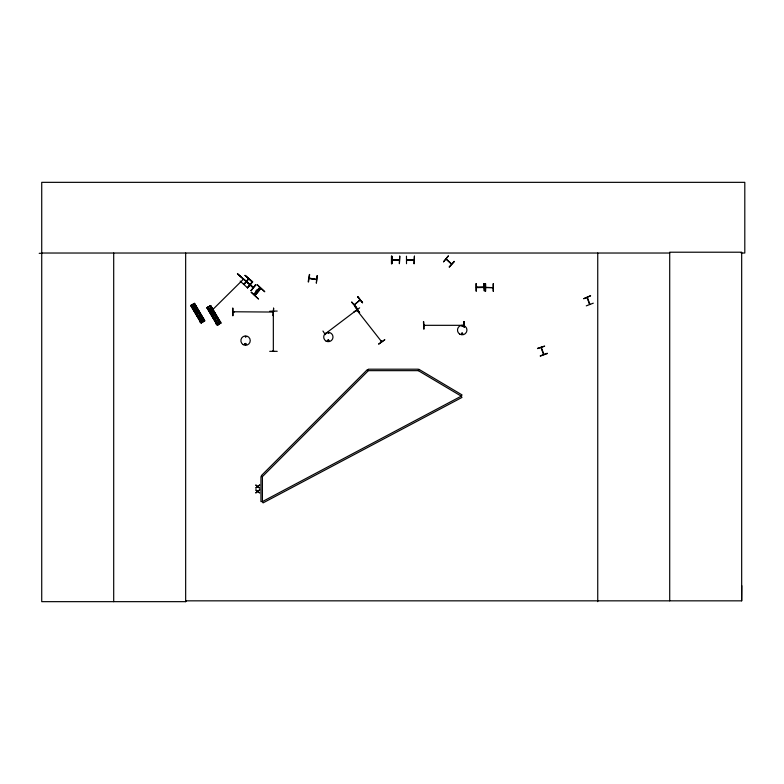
<?xml version="1.0" encoding="UTF-8"?>
<svg xmlns="http://www.w3.org/2000/svg" width="784" height="784" viewBox="0 0 784 784"><rect width="100%" height="100%" fill="white"/><g stroke="black" fill="none" stroke-linecap="round" stroke-linejoin="round"><path stroke-width="1.18" d="M741.135 253.026L744.8 253.026L744.8 182.339L41.728 182.339L41.728 601.661L185.769 601.661L185.671 600.838L741.674 600.838L741.782 585.677M325.193 333.876L325.938 333.729M356.534 310.18L357.2 310.974L356.887 310.16M357.249 310.003L356.671 310.425L357.092 310.954M451.643 263.943L446.174 258.936M587.304 297.391L587.294 298.361M273.636 311.865L273.587 311.189M244.873 343.921C246.127 346.528 246.509 342.128 244.99 343.774M245.931 336.816C245.01 335.258 245.402 338.276 245.892 336.532M245.059 344.107C246.401 342.579 245.804 345.636 245.137 344.225M327.653 340.334C329.104 343.176 329.064 337.884 327.702 340.697M461.56 333.396C463.56 336.052 462.001 330.77 461.737 334.043M462.609 326.281L461.815 326.075L462.57 326.271M462.638 333.69C461.698 331.74 461.756 335.405 462.638 333.455M308.171 281.838L309.376 274.449M309.651 274.488L308.543 281.897M309.131 278.33L316.511 279.623M310.003 278.555L309.2 278.036L316.354 279.594M315.678 279.486L316.413 279.222M451.466 264.13L445.998 259.122M328.702 333.337L327.957 333.033L328.712 333.229M327.908 340.276C328.231 342.402 329.466 339.06 327.918 340.413M328.741 340.746L328.574 340.138M354.29 304.682L355.201 304.349M381.641 341.726L381.191 341.079M233.916 312.052L233.122 311.738L233.838 312.052M476.427 287.218L477.162 287.189M483.169 287.434L483.767 287.512M463.971 325.585L463.246 325.301M399.262 260.063L391.873 259.759L392.755 260.141M398.507 259.798L399.34 259.798M413.854 260.141L406.543 259.759L407.406 260.141M413.178 259.798L414.011 259.798M485.747 287.336L493.087 287.679M543.89 354.309L541.264 347.371M589.882 304.319L587.392 297.528M202.595 320.793L202.086 321.097L202.615 320.823L202.586 321.803M354.378 304.555C364.766 296.528 359.395 300.154 355.093 304.408M360.032 300.105L359.327 300.331L359.954 299.782M272.518 311.718L273.126 312.052L233.181 311.767M272.371 311.797L273.116 311.728M424.585 325.605L423.879 325.625M413.913 260.082L406.543 260.102L414.021 260.141M245.676 281.387L245.725 281.975M245.951 281.064L246.539 281.025M243.824 284.18L248.43 278.81M244.147 284.455L248.753 279.084M247.352 287.748L252.497 281.75L247.479 287.865L240.169 281.093M247.509 287.885L252.654 281.877L245.069 275.38L252.379 282.201M252.379 287.12L252.938 287.748M255.584 284.661L251.017 290.619L256.005 284.925L255.114 285.258M251.713 289.933L251.017 290.58M255.349 285.464L255.819 284.906M253.693 294.363L259.671 287.385M254.006 294.627L259.984 287.659M589.362 303.731L589.891 304.417M449.163 266.923L454.142 261.327M449.369 267.109L454.426 261.582M243.295 279.339L209.975 312.326L213.199 310.415M351.604 302.222L356.534 307.867M316.413 279.555L309.219 278.379M218.775 323.988L218.403 323.273M353.613 312.277L359.65 307.828M357.347 310.748L356.681 310.327L357.288 309.925M384.709 339.776L378.603 344.137L384.728 339.805M355.319 306.554L359.552 312.747L355.299 306.573M325.948 333.621L325.252 333.827L357.19 309.67M194.452 303.339L190.728 305.554L201.067 323.018L204.781 320.803L194.452 303.339L204.702 320.842M192.031 307.181L195.255 305.27M192.727 308.367L195.951 306.456M193.775 310.141L197 308.23M194.706 311.709L197.931 309.807M195.755 313.482L198.979 311.581M206.927 307.74L210.641 305.525L220.961 322.998L217.256 325.203L206.927 307.74L217.335 325.164M208.221 309.366L211.445 307.455M208.926 310.552L212.15 308.641M210.896 313.904L214.12 311.993M200.253 321.087L203.477 319.176M200.028 321.91L204.32 319.372M200.106 322.048L204.399 319.509M211.945 315.668L215.169 313.767M216.453 323.273L219.677 321.362M216.217 324.096L220.52 321.558M216.296 324.233L220.598 321.695M357.024 309.709L356.838 310.327M273.332 311.189L273.332 351.31M273.587 351.31L273.587 350.556M590.568 295.784L583.668 298.733L590.548 295.754M593.282 303.173L586.285 305.858M537.491 348.361L544.655 346.126L537.589 348.615M540.254 355.848L547.281 353.261M540.343 356.103L547.389 353.545M273.048 312.091L272.528 312.101M476.584 287.179L483.767 287.13M463.824 325.625L463.295 325.625M399.183 260.141L391.873 260.102L399.34 260.141M476.535 287.512L483.924 287.434L476.456 287.522M475.996 283.602L476.074 291.099M483.904 283.553L484.326 291.05L484.002 283.553M232.642 308.181L232.721 315.678M277.203 311.062L269.716 311.219M233.162 311.797L233.916 311.787M463.952 321.705L464.402 327.055L464.334 321.705M424.017 325.625L424.614 325.321M463.814 325.282L463.138 325.331L463.971 325.321M269.716 351.33L277.203 351.34M39.2 253.32L41.728 253.31M41.728 253.026L669.712 253.026M391.843 256.182L391.843 263.679M406.524 263.679L406.465 256.182M485.335 283.72L485.365 291.217M493.244 283.72L493.244 291.217M493.244 287.601L485.766 287.64M423.938 325.321L463.893 325.321M381.122 341.079L381.592 341.667L356.926 310.219M589.588 304.427L587.079 297.636M245.049 275.4L252.634 281.907M253.281 287.346L237.474 273.802L253.007 287.669M237.454 273.832L253.261 287.375M357.671 296.979L362.571 302.644M351.84 302.016L356.749 307.681M355.034 306.769L359.631 312.689M322.949 331.034L325.301 334.631M543.537 354.476L541.038 347.626M210.563 305.574L220.902 323.037M210.416 305.652L220.725 323.135M210.21 305.78L220.49 323.273L210.739 306.848M210.543 306.965L220.333 323.371M209.759 306.044L220.128 323.488M210.798 308.2L219.314 322.587M210.112 307.22L219.255 322.616M219.608 323.802L218.618 324.38M207.799 307.22L218.168 324.664M207.633 307.328L217.962 324.792M207.564 307.367L217.883 324.831M207.427 307.446L217.746 324.919M217.54 325.037L207.211 307.573L217.511 325.056M194.187 303.486L204.526 320.95M194.158 303.506L204.497 320.97M193.952 303.624L204.281 321.097M193.824 303.712L204.144 321.175L193.736 303.751M193.53 303.878L203.938 321.303M193.393 303.957L203.056 320.431M193.315 304.006L203.046 320.44M203.409 321.616L202.429 322.195M192.472 305.917L202.184 322.361L192.394 305.956M191.61 305.035L201.978 322.479M201.772 322.606L191.374 305.172L201.576 322.724M191.159 305.299L201.557 322.734M191.012 305.388L201.282 322.89M190.806 305.515L201.145 322.969M476.3 283.602L476.349 291.099M423.732 321.705L423.879 329.202L423.448 321.714M232.956 308.181L233.005 315.678M741.674 600.838L741.674 252.213L669.712 252.213L669.712 600.838M597.741 253.026L597.741 601.661M493.293 283.72L493.293 291.217M485.649 283.72L485.649 291.217M391.471 256.182L391.471 263.679M185.661 253.026L185.661 601.661M113.7 253.026L113.7 601.661M196.039 311.434C197.088 314.609 198.479 309.17 196.039 311.434M212.229 313.62C213.287 316.795 214.679 311.356 212.229 313.62M317.197 275.723L316.344 283.181L317.148 275.713M273.302 350.585L273.273 351.261L273.322 350.556M218.805 323.067L218.305 323.312L218.746 323.086M419.068 369.401L418.323 370.656L368.372 370.656L262.415 476.623L262.415 501.593L263.091 502.887L461.962 397.449L461.276 396.155L418.323 370.656L418.323 369.195L368.372 369.195L368.372 370.656L367.343 369.627L261.376 475.594L262.415 476.623L260.954 476.623L260.954 501.593L262.415 501.593L461.276 396.155L462.021 394.901L419.068 369.401M251.243 292.226L258.553 299.047L251.223 292.246M257.475 284.955L264.786 291.775L257.456 284.974M256.486 290.217L256.015 290.766L257.201 291.785L257.671 291.227L256.486 290.217M260.327 289.051L255.574 294.843L260.327 289.051M448.311 255.986L443.558 261.787L448.311 255.986M357.906 296.773L362.492 302.712L357.906 296.773M259.651 485.022L257.681 486.247L255.702 484.982L257.279 486.541L255.702 488.109L257.701 486.864L259.651 488.099L258.103 486.57L259.651 485.022M259.651 489.882L257.681 491.107L255.702 489.843L257.279 491.401L255.702 492.969L257.701 491.725L259.651 492.96L258.103 491.431L259.651 489.882M273.596 308.181L273.224 315.668L273.596 308.181M399.762 256.182L399.389 263.679L399.722 256.182M414.432 256.182L414.07 263.679L414.432 256.182M217.785 323.508L208.054 307.073L217.766 323.518M464.089 327.055L464.059 321.705L464.04 327.055M391.794 263.679L391.794 256.182L391.745 263.679M243.226 344.666A4.684 4.684 0 0 0 250.253 340.609A4.684 4.684 0 0 0 243.226 336.552A4.684 4.684 0 0 0 243.226 344.666M459.836 334.17A4.743 4.743 0 0 0 466.95 330.064A4.743 4.743 0 0 0 459.836 325.968A4.743 4.743 0 0 0 459.836 334.17M326.017 341.06A4.665 4.665 0 0 0 333.014 337.022A4.665 4.665 0 0 0 326.017 332.984A4.665 4.665 0 0 0 326.017 341.06"/></g></svg>
